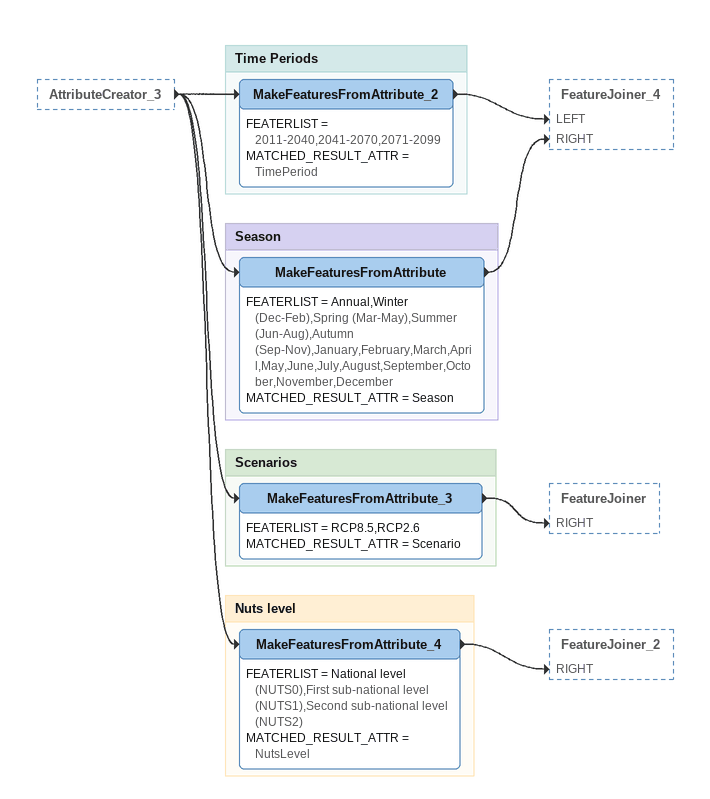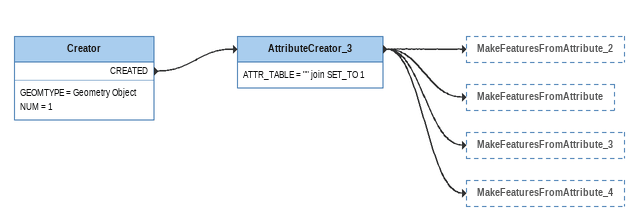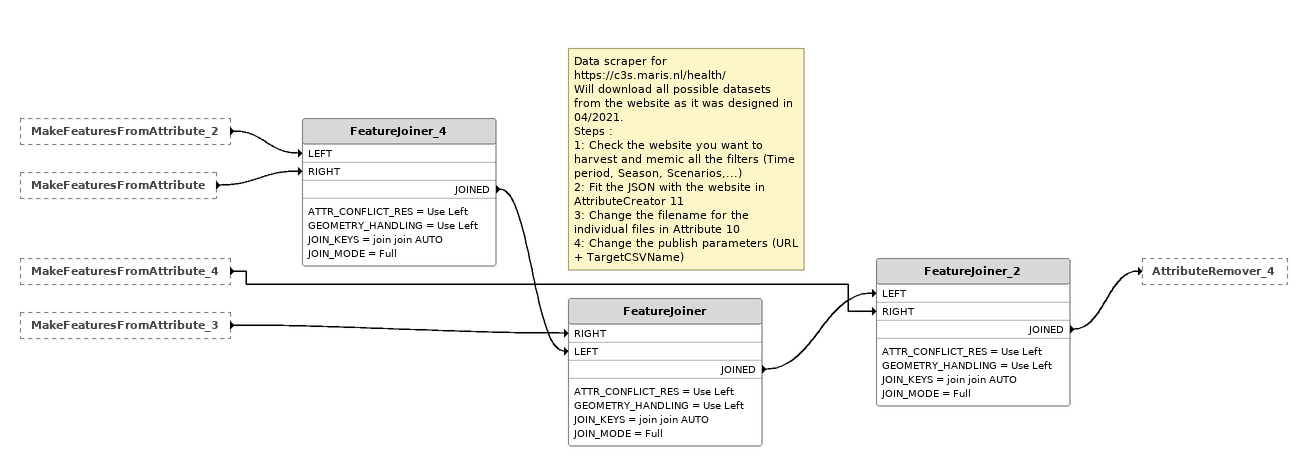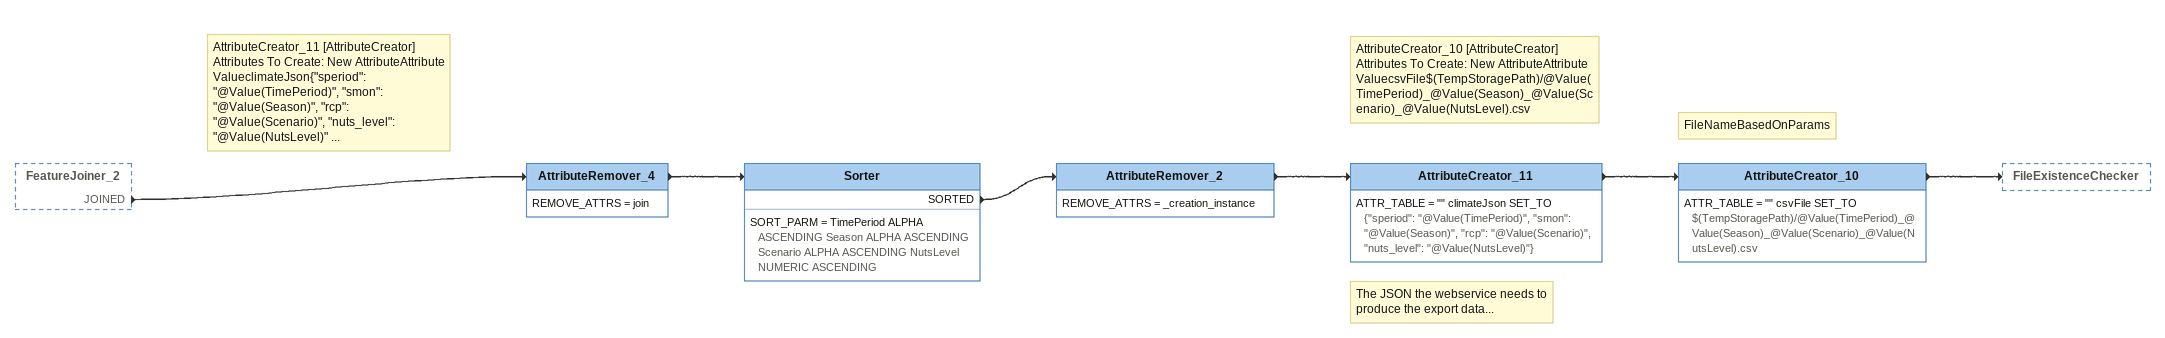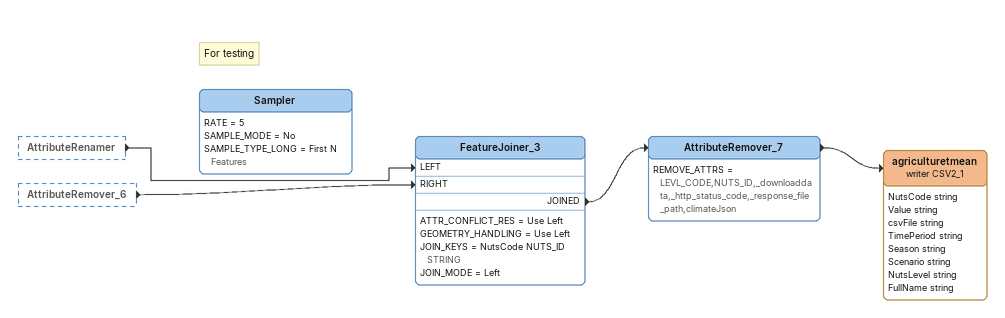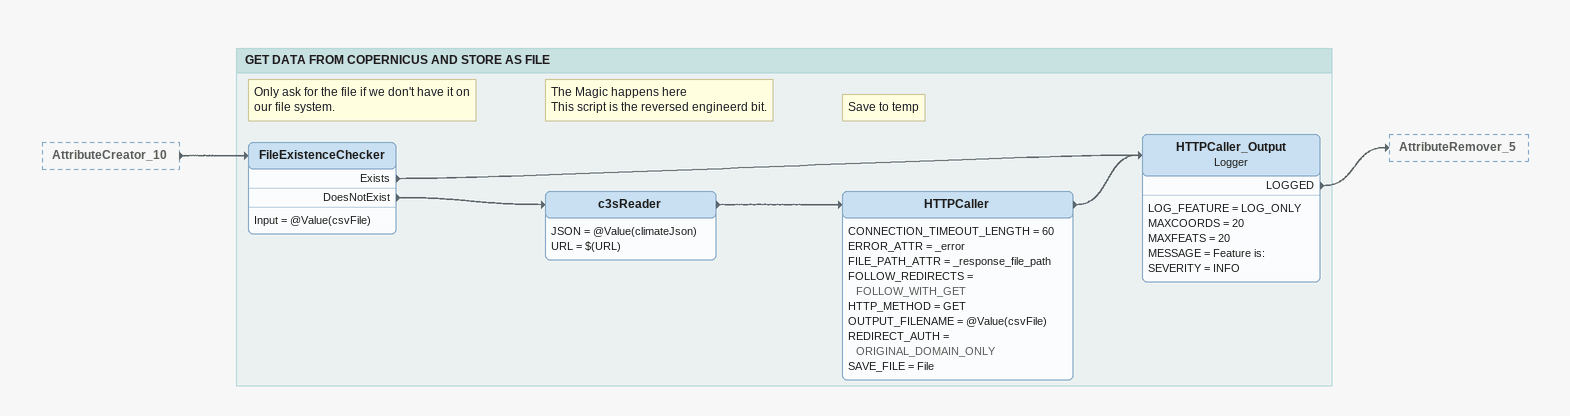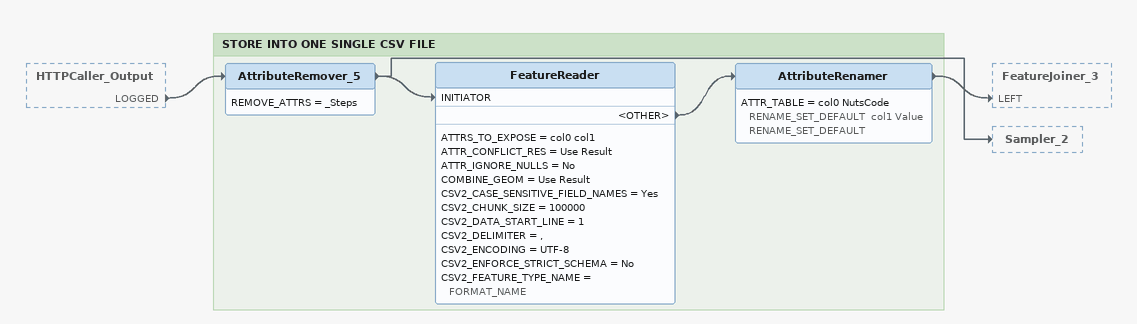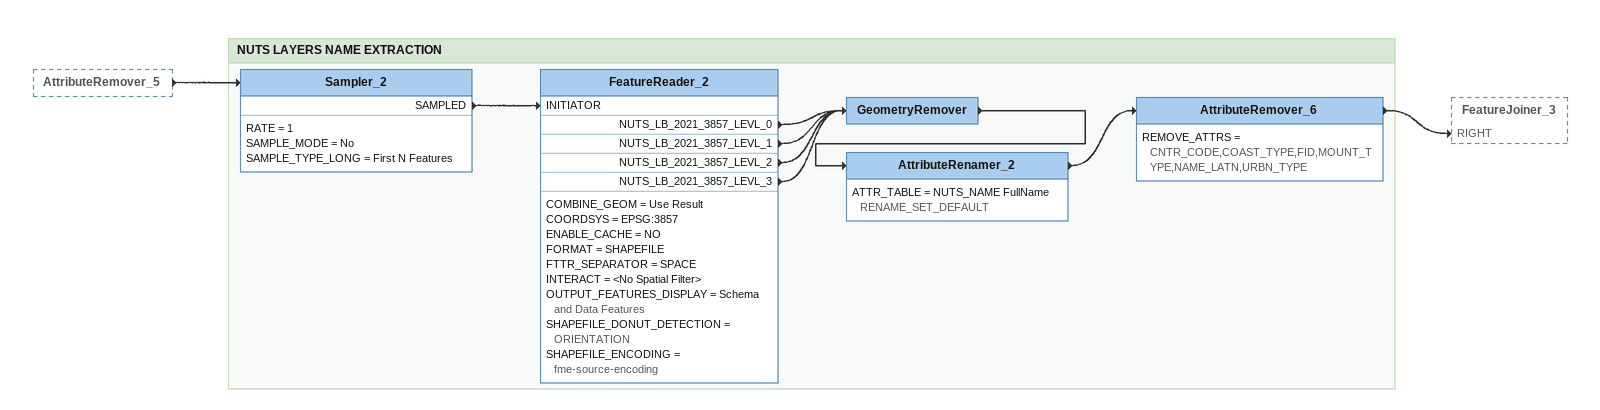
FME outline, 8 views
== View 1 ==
AttributeCreator_3 [outside]
    -> MakeFeaturesFromAttribute_2
    -> MakeFeaturesFromAttribute
    -> MakeFeaturesFromAttribute_3
    -> MakeFeaturesFromAttribute_4

Bookmark: Time Periods
MakeFeaturesFromAttribute_2
    FEATERLIST = 2011-2040,2041-2070,2071-2099
    MATCHED_RESULT_ATTR = TimePeriod
    -> FeatureJoiner_4 [LEFT]

Bookmark: Season
MakeFeaturesFromAttribute
    FEATERLIST = Annual,Winter (Dec-Feb),Spring (Mar-May),Summer (Jun-Aug),Autumn (Sep-Nov),January,February,March,April,May,June,July,August,September,October,November,December
    MATCHED_RESULT_ATTR = Season
    -> FeatureJoiner_4 [RIGHT]

Bookmark: Scenarios
MakeFeaturesFromAttribute_3
    FEATERLIST = RCP8.5,RCP2.6
    MATCHED_RESULT_ATTR = Scenario
    -> FeatureJoiner [RIGHT]

Bookmark: Nuts level
MakeFeaturesFromAttribute_4
    FEATERLIST = National level (NUTS0),First sub-national level (NUTS1),Second sub-national level (NUTS2)
    MATCHED_RESULT_ATTR = NutsLevel
    -> FeatureJoiner_2 [RIGHT]

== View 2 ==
Creator
    GEOMTYPE = Geometry Object
    NUM = 1
    CREATED -> AttributeCreator_3
AttributeCreator_3
    ATTR_TABLE = "" join SET_TO 1
    -> MakeFeaturesFromAttribute_2
    -> MakeFeaturesFromAttribute
    -> MakeFeaturesFromAttribute_3
    -> MakeFeaturesFromAttribute_4

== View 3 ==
MakeFeaturesFromAttribute_2 [outside]
    -> FeatureJoiner_4 [LEFT]
MakeFeaturesFromAttribute [outside]
    -> FeatureJoiner_4 [RIGHT]
MakeFeaturesFromAttribute_4 [outside]
    -> FeatureJoiner_2 [RIGHT]
MakeFeaturesFromAttribute_3 [outside]
    -> FeatureJoiner [RIGHT]
Note: Data scraper for https://c3s.maris.nl/health/ / Will download all possible datasets from the website as it was designed in 04/2021. / Steps : / 1: Check the website you want to harvest and memic all the filters (Time period, Season, Scenarios,...) / 2: Fit the JSON with the website in AttributeCreator 11 / 3: Change the filename for the individual files in Attribute 10 / 4: Change the publish parameters (URL + TargetCSVName)
FeatureJoiner_4
    ATTR_CONFLICT_RES = Use Left
    GEOMETRY_HANDLING = Use Left
    JOIN_KEYS = join join AUTO
    JOIN_MODE = Full
    JOINED -> FeatureJoiner [LEFT]
FeatureJoiner
    ATTR_CONFLICT_RES = Use Left
    GEOMETRY_HANDLING = Use Left
    JOIN_KEYS = join join AUTO
    JOIN_MODE = Full
    JOINED -> FeatureJoiner_2 [LEFT]
FeatureJoiner_2
    ATTR_CONFLICT_RES = Use Left
    GEOMETRY_HANDLING = Use Left
    JOIN_KEYS = join join AUTO
    JOIN_MODE = Full
    JOINED -> AttributeRemover_4

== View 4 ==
FeatureJoiner_2 [outside]
    JOINED -> AttributeRemover_4
AttributeRemover_4
    REMOVE_ATTRS = join
    -> Sorter
Sorter
    SORT_PARM = TimePeriod ALPHA ASCENDING Season ALPHA ASCENDING Scenario ALPHA ASCENDING NutsLevel NUMERIC ASCENDING
    SORTED -> AttributeRemover_2
AttributeRemover_2
    REMOVE_ATTRS = _creation_instance
    -> AttributeCreator_11
Note: AttributeCreator_11 [AttributeCreator] / Attributes To Create: New AttributeAttribute ValueclimateJson{"speriod": "@Value(TimePeriod)", "smon": "@Value(Season)", "rcp": "@Value(Scenario)", "nuts_level": "@Value(NutsLevel)" ...
Note: The JSON the webservice needs to produce the export data...
AttributeCreator_11
    ATTR_TABLE = "" climateJson SET_TO {"speriod": "@Value(TimePeriod)", "smon": "@Value(Season)", "rcp": "@Value(Scenario)", "nuts_level": "@Value(NutsLevel)"}
    -> AttributeCreator_10
Note: AttributeCreator_10 [AttributeCreator] / Attributes To Create: New AttributeAttribute ValuecsvFile$(TempStoragePath)/@Value(TimePeriod)_@Value(Season)_@Value(Scenario)_@Value(NutsLevel).csv
Note: FileNameBasedOnParams
AttributeCreator_10
    ATTR_TABLE = "" csvFile SET_TO $(TempStoragePath)/@Value(TimePeriod)_@Value(Season)_@Value(Scenario)_@Value(NutsLevel).csv
    -> FileExistenceChecker

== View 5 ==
AttributeRenamer [outside]
    -> FeatureJoiner_3 [LEFT]
AttributeRemover_6 [outside]
    -> FeatureJoiner_3 [RIGHT]
FeatureJoiner_3
    ATTR_CONFLICT_RES = Use Left
    GEOMETRY_HANDLING = Use Left
    JOIN_KEYS = NutsCode NUTS_ID STRING
    JOIN_MODE = Left
    JOINED -> AttributeRemover_7
AttributeRemover_7
    REMOVE_ATTRS = LEVL_CODE,NUTS_ID,_downloaddata,_http_status_code,_response_file_path,climateJson
    -> agriculturetmean (writer CSV2_1)
agriculturetmean (writer CSV2_1)
    attributes: NutsCode string, Value string, csvFile string, TimePeriod string, Season string, Scenario string, NutsLevel string, FullName string
Note: For testing
Sampler
    RATE = 5
    SAMPLE_MODE = No
    SAMPLE_TYPE_LONG = First N Features

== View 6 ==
AttributeCreator_10 [outside]
    -> FileExistenceChecker

Bookmark: GET DATA FROM COPERNICUS AND STORE AS FILE
Note: Only ask for the file if we don't have it on our file system.
FileExistenceChecker
    Input = @Value(csvFile)
    Exists -> HTTPCaller_Output
    DoesNotExist -> c3sReader
Note: The Magic happens here / This script is the reversed engineerd bit.
c3sReader
    JSON = @Value(climateJson)
    URL = $(URL)
    -> HTTPCaller
Note: Save to temp
HTTPCaller
    CONNECTION_TIMEOUT_LENGTH = 60
    ERROR_ATTR = _error
    FILE_PATH_ATTR = _response_file_path
    FOLLOW_REDIRECTS = FOLLOW_WITH_GET
    HTTP_METHOD = GET
    OUTPUT_FILENAME = @Value(csvFile)
    REDIRECT_AUTH = ORIGINAL_DOMAIN_ONLY
    SAVE_FILE = File
    -> HTTPCaller_Output
HTTPCaller_Output: Logger
    LOG_FEATURE = LOG_ONLY
    MAXCOORDS = 20
    MAXFEATS = 20
    MESSAGE = Feature is:
    SEVERITY = INFO
    LOGGED -> AttributeRemover_5

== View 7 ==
HTTPCaller_Output [outside]
    LOGGED -> AttributeRemover_5

Bookmark: STORE INTO ONE SINGLE CSV FILE
AttributeRemover_5
    REMOVE_ATTRS = _Steps
    -> FeatureReader [INITIATOR]
    -> Sampler_2
FeatureReader
    ATTRS_TO_EXPOSE = col0 col1
    ATTR_CONFLICT_RES = Use Result
    ATTR_IGNORE_NULLS = No
    COMBINE_GEOM = Use Result
    CSV2_CASE_SENSITIVE_FIELD_NAMES = Yes
    CSV2_CHUNK_SIZE = 100000
    CSV2_DATA_START_LINE = 1
    CSV2_DELIMITER = ,
    CSV2_ENCODING = UTF-8
    CSV2_ENFORCE_STRICT_SCHEMA = No
    CSV2_FEATURE_TYPE_NAME = FORMAT_NAME
    <OTHER> -> AttributeRenamer
AttributeRenamer
    ATTR_TABLE = col0 NutsCode RENAME_SET_DEFAULT  col1 Value RENAME_SET_DEFAULT
    -> FeatureJoiner_3 [LEFT]

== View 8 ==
AttributeRemover_5 [outside]
    -> Sampler_2

Bookmark: NUTS LAYERS NAME EXTRACTION
Sampler_2
    RATE = 1
    SAMPLE_MODE = No
    SAMPLE_TYPE_LONG = First N Features
    SAMPLED -> FeatureReader_2 [INITIATOR]
FeatureReader_2
    COMBINE_GEOM = Use Result
    COORDSYS = EPSG:3857
    ENABLE_CACHE = NO
    FORMAT = SHAPEFILE
    FTTR_SEPARATOR = SPACE
    INTERACT = <No Spatial Filter>
    OUTPUT_FEATURES_DISPLAY = Schema and Data Features
    SHAPEFILE_DONUT_DETECTION = ORIENTATION
    SHAPEFILE_ENCODING = fme-source-encoding
    NUTS_LB_2021_3857_LEVL_0 -> GeometryRemover
    NUTS_LB_2021_3857_LEVL_1 -> GeometryRemover
    NUTS_LB_2021_3857_LEVL_2 -> GeometryRemover
    NUTS_LB_2021_3857_LEVL_3 -> GeometryRemover
GeometryRemover
    -> AttributeRenamer_2
AttributeRenamer_2
    ATTR_TABLE = NUTS_NAME FullName RENAME_SET_DEFAULT
    -> AttributeRemover_6
AttributeRemover_6
    REMOVE_ATTRS = CNTR_CODE,COAST_TYPE,FID,MOUNT_TYPE,NAME_LATN,URBN_TYPE
    -> FeatureJoiner_3 [RIGHT]
